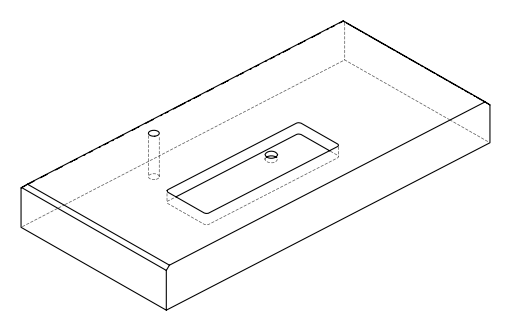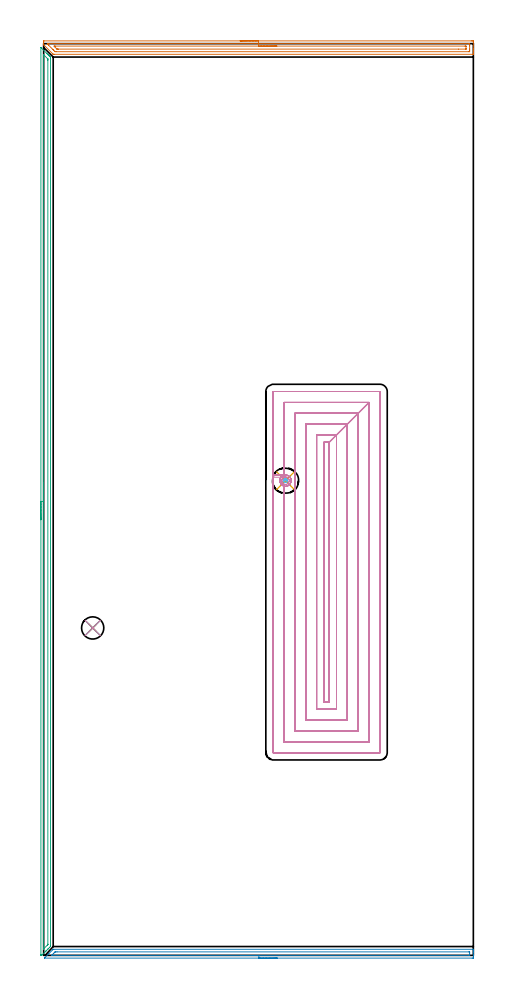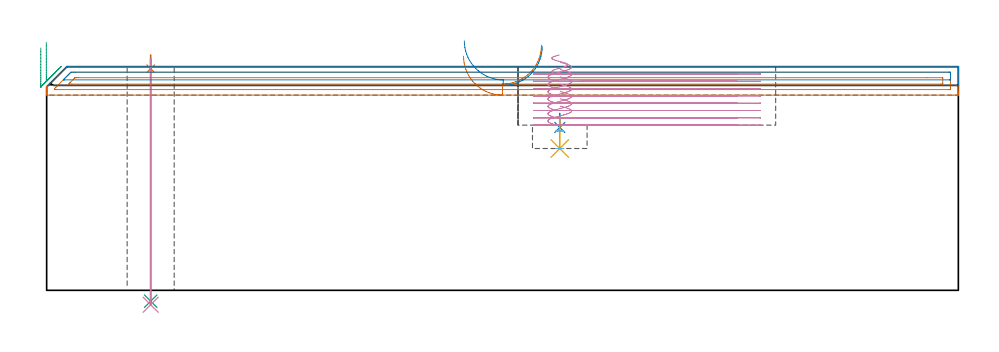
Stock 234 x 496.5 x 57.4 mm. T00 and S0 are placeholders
(PLAN: 10 operations, 6 tool changes, 57.8 min)
(1 SPOT_DRILL | STEP1HOLE | NXT0321_9005460120000 | 0.03 min | 1 mm3)
(2 SPOT_DRILL_1 | STEP1POCKET | NXT0321_9005460120000 | 0.03 min | 1600 mm3)
(3 DRILL_THROUGH_HOLE_INTO_CENTER | STEP1HOLE | NXT0301_042 | 0.25 min | 2244 mm3)
(4 DRILL_TO_ENLARGE_THROUGH_HOLE | STEP1HOLE | NXT0301_092 | 0.25 min | 4318 mm3)
(5 DRILL_BLIND_HOLE_INTO_CENTER | STEP1POCKET | NXT0301_128 | 0.04 min | 644 mm3)
(6 MILL_ROUGH_BLIND_HOLE_CONTOUR | STEP1POCKET | UGT0201_129 | Spiral | 0.09 min | 924 mm3)
(7 AREA_MILL | FG_CHAMFER_SURFACE | UGT0205_001 | 5.77 min | 6235 mm3)
(8 AREA_MILL_1 | FG_CHAMFER_SURFACE_1 | UGT0205_001 | 3.88 min | 2698 mm3)
(9 AREA_MILL_2 | FG_CHAMFER_SURFACE_2 | UGT0205_001 | 8.03 min | 6596 mm3)
(10 MILL_RECTANGULAR_POCKET | POCKET_RECTANGULAR_STRAIGHT | UGT0201_125 | Follow Part, ap 1.975, ae 75% | 39.43 min | 200459 mm3)
(TOOL NXT0321_9005460120000 | NC Spot Drill, 142deg, 12mm, Carbide, Uncoated | D12 PA142 FL30 Z2)
(TOOL NXT0301_042 | Carbide Drill 7.1mm [860.1-0710-057A1-MM 2214] | D7.1 PA140 FL85 Z2)
(TOOL NXT0301_092 | Carbide Drill 12.1mm [860.1-1210-061A1-MM 2214] | D12.1 PA140 FL77 Z2)
(TOOL NXT0301_128 | Carbide Drill 12mm [861.1-1200-036A1-GP GC34] | D12 PA150 FL37.4 Z2)
(TOOL UGT0201_129 | Carbide End Mill 11.9 | D11.9 FL15 Z4)
(TOOL UGT0205_001 | Chamfer Mill 20 x 3 x 45 deg. | D20 FL50 Z2)
(TOOL UGT0201_125 | Carbide End Mill 7.9 | D7.9 FL15 Z4)
(OP 1 SPOT_DRILL)
G17 G21 G94 G90
T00 M6
G54
G17 G0 G90 X26.7 Y178.3 S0 M3
G43 Z67.4 H0
G94 G81 G98 Z56.879 F250. R60.4
G80
M5
M2
(OP 2 SPOT_DRILL_1)
G17 G21 G94 G90
T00 M6
G54
G17 G0 G90 X131.7 Y258.5 S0 M3
G43 Z67.4 H0
G94 G81 G98 Z41.797 F250. R45.4
G80
M5
M2
(OP 3 DRILL_THROUGH_HOLE_INTO_CENTER)
G17 G21 G94 G90
T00 M6
G54
G17 G0 G90 X26.7 Y178.3 S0 M3
G43 Z67.4 H1
G94 G73 G98 Z-2.792 F250. Q6.688 R59.4
G80
M5
M2
(OP 4 DRILL_TO_ENLARGE_THROUGH_HOLE)
G17 G21 G94 G90
T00 M6
G54
G17 G0 G90 X26.7 Y178.3 S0 M3
G43 Z67.4 H1
G94 G73 G98 Z-3.702 F250. Q10.184 R59.4
G80
M5
M2
(OP 5 DRILL_BLIND_HOLE_INTO_CENTER)
G17 G21 G94 G90
T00 M6
G54
G17 G0 G90 X131.7 Y258.5 S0 M3
G43 Z67.4 H1
G94 G81 G98 Z36.4 F250. R44.4
G80
M5
M2
(OP 6 MILL_ROUGH_BLIND_HOLE_CONTOUR)
G17 G21 G94 G90
T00 M6
G54
G17 G0 G90 X131.7 Y258.5 S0 M3
G43 Z67.4 H0
Z40.9
G94 G3 X132.225 Y259.025 R0.525 F250.
X131.7 Y259.55 R0.525
X130.65 Y258.5 R1.05
X131.7 Y259.55 R-1.05
X131.175 Y259.025 R0.525
X131.7 Y258.5 R0.525
G0 Z36.4
G3 X132.225 Y259.025 R0.525
X131.7 Y259.55 R0.525
X130.65 Y258.5 R1.05
X131.7 Y259.55 R-1.05
X131.175 Y259.025 R0.525
X131.7 Y258.5 R0.525
G0 Z67.4
M5
M2
(OP 7 AREA_MILL)
G17 G21 G94 G90
T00 M6
G54
G17 G0 G90 X107. Y498. S1061 M3
G43 Z67.4 H0
Z60.1
G94 G1 X107.038 Z59.228 F250.
X107.152 Z58.364
X107.341 Z57.512
X107.603 Z56.68
X107.937 Z55.874
X108.34 Z55.1
X108.809 Z54.364
X109.34 Z53.672
X109.929 Z53.029
X110.572 Z52.44
X111.264 Z51.909
X112. Z51.44
X112.774 Z51.037
X113.58 Z50.703
X114.412 Z50.441
X115.264 Z50.252
X116.128 Z50.138
X117. Z50.1
X232.857
X233.401 Y497.999 Z50.101
X233.94 Y497.994 Z50.103
X233.992 Y497.991 Z50.106
X234. Y497.458 Z50.639
Y493.906 Z54.188
Y493.322 Z54.775
Y493.018 Z55.078
Y492.434 Z55.662
Y492.13 Z55.965
Y491.522 Z56.577
Y491.071 Z57.028
Y490.733 Z57.357
X233.991 Y490.702 Z57.388
X233.847 Y490.7 Z57.4
X5.95
X5.204 Y490.697 Z57.397
X5.201 Y490.699 Z57.396
X5.192 Y490.706 Z57.389
X5.107 Y490.793 Z57.307
X0.131 Y495.768 Z52.33
X0.088 Y495.81 Z52.286
X0.01 Y495.898 Z52.194
X0.001 Y495.983 Z52.109
X0. Y496.233 Z51.865
Y496.29 Z51.809
Y496.43 Z51.669
Y496.85 Z51.249
Y497.458 Z50.637
Y497.761 Z50.335
X0.002 Y497.991 Z50.105
X0.153 Y498. Z50.1
X117.
Y496.586 Z51.514
X231.617 Y496.585 Z51.515
X231.99 Y496.57 Z51.53
X231.998 Y496.191 Z51.909
X231.999 Y495.682 Z52.418
X232. Y495.301 Z52.799
Y493.525 Z54.575
X231.999 Y493.018 Z55.082
X231.998 Y492.639 Z55.461
X231.99 Y492.13 Z55.97
X231.633 Y492.115 Z55.985
X231.617
X6.842
X6.232 Y492.13 Z55.97
X5.95 Y492.403 Z55.697
X5.332 Y493.018 Z55.082
X5.058 Y493.291 Z54.809
X2.668 Y495.682 Z52.418
X2.383 Y495.968 Z52.132
X2.086 Y496.272 Z51.828
X2.015 Y496.347 Z51.753
X2.01 Y496.443 Z51.657
Y496.57 Z51.53
X2.367 Y496.585 Z51.515
X2.383
X117. Y496.586 Z51.514
Y495.171 Z52.929
X229.455
X229.834 Y495.168 Z52.932
X229.957 Y495.165 Z52.935
X229.99 Y495.154 Z52.946
X229.995 Y495.07 Z53.03
X229.999 Y494.96 Z53.14
Y493.741 Z54.359
X229.994 Y493.575 Z54.525
X229.99 Y493.534 Z54.566
X229.975 Y493.532 Z54.568
X229.928 Y493.529 Z54.571
X225.873 Y493.528 Z54.572
X8.113 Y493.529 Z54.571
X7.734 Y493.531 Z54.569
X7.356 Y493.535 Z54.565
X7.266 Y493.545 Z54.555
X7.212 Y493.594 Z54.506
X7.104 Y493.697 Z54.403
X6.893 Y493.906 Z54.194
X6.005 Y494.794 Z53.306
X5.95 Y494.85 Z53.25
X5.653 Y495.165 Z52.935
X5.736 Y495.168 Z52.932
X5.95 Y495.17 Z52.93
X6.463 Y495.171 Z52.929
X117.
X117.872 Z52.967
X118.737 Z53.08
X119.588 Z53.269
X120.42 Z53.532
X121.226 Z53.865
X122. Z54.268
X122.736 Z54.737
X123.428 Z55.268
X124.071 Z55.857
X124.66 Z56.501
X125.192 Z57.193
X125.66 Z57.929
X126.063 Z58.702
X126.397 Z59.508
X126.659 Z60.34
X126.848 Z61.192
X126.962 Z62.057
X127. Z62.929
G0 Z67.4
M5
M2
(OP 8 AREA_MILL_1)
G17 G21 G94 G90
T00 M6
G54
G17 G0 G90 X127.2 Y-1.5 S1061 M3
G43 Z67.4 H0
Z62.6
G94 G1 X127.162 Z61.728 F250.
X127.048 Z60.864
X126.859 Z60.012
X126.597 Z59.18
X126.263 Z58.374
X125.86 Z57.6
X125.392 Z56.864
X124.86 Z56.172
X124.271 Z55.529
X123.628 Z54.94
X122.936 Z54.408
X122.2 Z53.94
X121.426 Z53.537
X120.62 Z53.203
X119.788 Z52.941
X118.937 Z52.752
X118.072 Z52.638
X117.2 Z52.6
X0.501
X0.427 Y-1.494 Z52.604
X0.419 Y-1.493 Z52.605
X0.427 Y-1.472 Z52.626
X2.8 Y0.9 Z55.
X4.933 Y3.034 Z57.133
X5.179 Y3.281 Z57.377
X5.186 Y3.287 Z57.383
X5.213 Y3.304 Z57.392
X5.488 Y3.3 Z57.4
X233.824
X233.992 Y3.297 Z57.388
X233.993 Y3.292 Z57.383
X233.996 Y3.235 Z57.327
X234. Y2.817 Z56.917
Y2.495 Z56.595
Y1.793 Z55.888
Y0.549 Z54.646
Y0.007 Z54.102
Y-0.615 Z53.48
X233.998 Y-0.886 Z53.209
X233.993 Y-1.491 Z52.605
X233.984 Y-1.493 Z52.603
X233.377 Y-1.5 Z52.6
X117.2
Y-0.086 Z54.014
X4.597 Y-0.085 Z54.015
X4.505 Y-0.084 Z54.016
X4.32 Y-0.08 Z54.02
X4.283 Y-0.079 Z54.021
X4.291 Y-0.067 Z54.033
X4.319 Y-0.034 Z54.066
X4.357 Y0.007 Z54.107
X4.477 Y0.127 Z54.227
X5.491 Y1.141 Z55.241
X5.818 Y1.466 Z55.566
X6.15 Y1.793 Z55.893
X6.229 Y1.867 Z55.967
X6.298 Y1.879 Z55.979
X7.278 Y1.886 Z55.986
X231.59 Y1.885 Z55.985
X231.983 Y1.879 Z55.979
X231.99 Y1.851 Z55.951
X231.993 Y1.793 Z55.893
X231.999 Y1.384 Z55.484
Y0.007 Z54.107
X231.997 Y-0.044 Z54.056
X231.994 Y-0.069 Z54.031
X231.992 Y-0.076 Z54.024
X231.96 Y-0.079 Z54.021
X231.776 Y-0.084 Z54.016
X231.683 Y-0.085 Z54.015
X117.2 Y-0.086 Z54.014
X116.328 Z54.052
X115.464 Z54.166
X114.612 Z54.355
X113.78 Z54.617
X112.974 Z54.951
X112.2 Z55.354
X111.464 Z55.823
X110.772 Z56.354
X110.129 Z56.943
X109.54 Z57.586
X109.009 Z58.278
X108.54 Z59.014
X108.137 Z59.788
X107.803 Z60.594
X107.541 Z61.426
X107.352 Z62.278
X107.238 Z63.143
X107.2 Z64.014
G0 Z67.4
M5
M2
(OP 9 AREA_MILL_2)
G17 G21 G94 G90
T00 M6
G54
G17 G0 G90 X-1.5 Y237.2 S1061 M3
G43 Z67.4 H0
Z62.2
G94 G1 Y237.238 Z61.328 F250.
Y237.352 Z60.464
Y237.541 Z59.612
Y237.803 Z58.78
Y238.137 Z57.974
Y238.54 Z57.2
Y239.009 Z56.464
Y239.54 Z55.772
Y240.129 Z55.129
Y240.772 Z54.54
Y241.465 Z54.009
Y242.2 Z53.54
Y242.974 Z53.137
Y243.78 Z52.803
Y244.612 Z52.541
Y245.464 Z52.352
Y246.329 Z52.238
Y247.2 Z52.2
X-1.499 Y494.377 Z52.199
X-1.495 Y494.384 Z52.204
X-1.479 Y494.377 Z52.219
X-1.41 Y494.311 Z52.288
X1.645 Y491.255 Z55.345
X1.978 Y490.924 Z55.674
X2.48 Y490.42 Z56.18
X2.693 Y490.208 Z56.391
X2.856 Y490.046 Z56.551
X3.013 Y489.888 Z56.711
X3.14 Y489.761 Z56.838
X3.295 Y489.607 Z56.99
X3.585 Y489.314 Z57.282
X3.695 Y489.202 Z57.391
X3.7 Y488.421 Z57.4
Y5.086
Y4.794 Z57.385
X3.295 Y4.395 Z56.994
X2.498 Y3.597 Z56.196
X2.417 Y3.515 Z56.113
X2.199 Y3.299 Z55.899
X1.539 Y2.638 Z55.236
X1.358 Y2.458 Z55.058
X1.306 Y2.406 Z55.006
X0.661 Y1.76 Z54.358
X0.523 Y1.623 Z54.223
X-0.565 Y0.534 Z53.134
X-0.803 Y0.296 Z52.894
X-0.927 Y0.172 Z52.77
X-1.095 Y0.008 Z52.604
X-1.1 Y0.006 Z52.6
X-1.322 Y0.001 Z52.377
X-1.493 Y0.003 Z52.207
X-1.496 Y0.07 Z52.204
X-1.498 Y0.172 Z52.202
X-1.5 Y0.378 Z52.2
Y247.2
X-0.086 Z53.614
Y490.208
X-0.084 Y490.456 Z53.616
X-0.082 Y490.517 Z53.618
X-0.08 Y490.519 Z53.62
X-0.076 Z53.624
X-0.052 Y490.5 Z53.648
X-0.003 Y490.453 Z53.697
X2.029 Y488.421 Z55.729
X2.195 Y488.25 Z55.895
X2.254 Y488.185 Z55.954
X2.279 Y488.155 Z55.979
X2.281 Y488.135 Z55.981
X2.283 Y488.041 Z55.983
X2.286 Y487.661 Z55.986
Y487.527
X2.285 Y6.114 Z55.985
X2.284 Y5.979 Z55.984
X2.281 Y5.885 Z55.981
X2.279 Y5.842 Z55.979
X2.245 Y5.805 Z55.945
X2.128 Y5.682 Z55.828
X1.98 Y5.531 Z55.68
X0.123 Y3.674 Z53.823
X0.028 Y3.582 Z53.728
X-0.055 Y3.503 Z53.645
X-0.075 Y3.486 Z53.625
X-0.079 Y3.509 Z53.621
X-0.081 Y3.587 Z53.619
X-0.085 Y4.058 Z53.615
X-0.086 Y4.193 Z53.614
Y247.2
Y248.072 Z53.652
Y248.937 Z53.766
Y249.789 Z53.955
Y250.621 Z54.217
Y251.427 Z54.551
Y252.2 Z54.954
Y252.936 Z55.423
Y253.628 Z55.954
Y254.271 Z56.543
Y254.861 Z57.186
Y255.392 Z57.878
Y255.861 Z58.614
Y256.263 Z59.388
Y256.597 Z60.194
Y256.86 Z61.026
Y257.048 Z61.878
Y257.162 Z62.743
Y257.2 Z63.614
G0 Z67.4
M5
M2
(OP 10 MILL_RECTANGULAR_POCKET)
G17 G21 G94 G90
T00 M6
G54
G17 G0 G90 X131.56 Y260.527 S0 M3
G43 Z67.4 H0
Z60.4
G94 G1 X131.248 Y260.488 Z60.316 F250.
X131.008 Y260.42 Z60.249
X130.539 Y260.178 Z60.108
X130.399 Y260.077 Z60.061
X130.281 Y259.971 Z60.019
X130.09 Y259.754 Z59.941
X129.905 Y259.474 Z59.851
X129.743 Y259.059 Z59.732
X129.677 Y258.727 Z59.641
X129.666 Y258.395 Z59.552
X129.712 Y258.063 Z59.462
X129.837 Y257.667 Z59.351
X129.929 Y257.478 Z59.295
X130.275 Y257.054 Z59.148
X130.704 Y256.713 Z59.001
X130.882 Y256.63 Z58.949
X131.285 Y256.507 Z58.836
X131.618 Y256.465 Z58.746
X131.952 Y256.48 Z58.656
X132.284 Y256.551 Z58.565
X132.649 Y256.699 Z58.46
X133.035 Y256.954 Z58.336
X133.104 Y257.015 Z58.311
X133.349 Y257.29 Z58.213
X133.619 Y257.8 Z58.058
X133.663 Y257.92 Z58.024
X133.675 Y257.967 Z58.011
X133.734 Y258.395 Z57.895
X133.723 Y258.727 Z57.806
X133.651 Y259.087 Z57.708
X133.536 Y259.376 Z57.624
X133.324 Y259.716 Z57.517
X132.952 Y260.097 Z57.374
X132.573 Y260.342 Z57.253
X132.367 Y260.432 Z57.193
X131.952 Y260.52 Z57.079
X131.618 Y260.535 Z56.99
X131.248 Y260.488 Z56.89
X131.008 Y260.42 Z56.823
X130.539 Y260.178 Z56.682
X130.399 Y260.077 Z56.635
X130.281 Y259.971 Z56.593
X130.09 Y259.754 Z56.515
X129.905 Y259.474 Z56.425
X129.743 Y259.059 Z56.306
X129.677 Y258.727 Z56.215
X129.666 Y258.395 Z56.126
X129.712 Y258.063 Z56.036
X129.837 Y257.667 Z55.925
X129.929 Y257.478 Z55.869
X130.275 Y257.054 Z55.722
X130.704 Y256.713 Z55.576
X130.875 Y256.633 Z55.525
Y116.275 F500.
X177.225
Y301.125
X155.5 Y279.4
X152.6
Y138.
X155.5
Y279.4
X159.45 Y283.35
X148.65
Y134.05
X159.45
Y283.35
X165.375 Y289.275
X142.725
Y128.125
X165.375
Y289.275
X171.3 Y295.2
X136.8
Y122.2
X171.3
Y295.2
X177.225 Y301.125
X130.875
Y260.352
X124.95
Y110.4
X124.948 Y110.37
X124.97 Y110.348
X125. Y110.35
X183.1
X183.13 Y110.348
X183.152 Y110.37
X183.15 Y110.4
Y307.
X183.152 Y307.03
X183.13 Y307.052
X183.1 Y307.05
X125.
X124.97 Y307.052
X124.948 Y307.03
X124.95 Y307.
Y260.352
Y259.352
G0 X131.819 Y255.457 Z58.525
G1 X132.003 Y255.465 Z58.476 F250.
X132.469 Y255.552 Z58.349
X132.984 Y255.721 Z58.203
X133.274 Y255.892 Z58.113
X133.737 Y256.228 Z57.96
X134.144 Y256.676 Z57.798
X134.394 Y257.07 Z57.673
X134.611 Y257.563 Z57.528
X134.681 Y257.882 Z57.441
X134.75 Y258.392 Z57.303
X134.739 Y258.768 Z57.202
X134.635 Y259.35 Z57.044
X134.548 Y259.608 Z56.971
X134.268 Y260.141 Z56.809
X134.216 Y260.218 Z56.785
X133.951 Y260.569 Z56.667
X133.794 Y260.729 Z56.607
X133.51 Y260.954 Z56.51
X133.394 Y261.032 Z56.472
X132.797 Y261.357 Z56.29
X132.729 Y261.383 Z56.271
X132.554 Y261.432 Z56.222
X132.003 Y261.535 Z56.072
X131.618 Y261.551 Z55.968
X131.168 Y261.495 Z55.847
X130.7 Y261.382 Z55.718
X130.314 Y261.216 Z55.605
X129.899 Y260.953 Z55.473
X129.42 Y260.518 Z55.3
X129.036 Y259.989 Z55.125
X128.966 Y259.872 Z55.088
X128.899 Y259.729 Z55.046
X128.745 Y259.233 Z54.907
X128.661 Y258.768 Z54.78
X128.65 Y258.392 Z54.68
X128.712 Y257.937 Z54.557
X128.828 Y257.469 Z54.427
X128.98 Y257.116 Z54.324
X129.36 Y256.534 Z54.138
X129.406 Y256.477 Z54.119
X129.7 Y256.187 Z54.008
X129.758 Y256.141 Z53.988
X130.354 Y255.76 Z53.798
X130.689 Y255.62 Z53.701
X130.875 Y255.576 Z53.65
Y116.275 F500.
X177.225
Y301.125
X155.5 Y279.4
X152.6
Y138.
X155.5
Y279.4
X159.45 Y283.35
X148.65
Y134.05
X159.45
Y283.35
X165.375 Y289.275
X142.725
Y128.125
X165.375
Y289.275
X171.3 Y295.2
X136.8
Y122.2
X171.3
Y295.2
X177.225 Y301.125
X130.875
Y261.424
X124.95
Y110.4
X124.948 Y110.37
X124.97 Y110.348
X125. Y110.35
X183.1
X183.13 Y110.348
X183.152 Y110.37
X183.15 Y110.4
Y307.
X183.152 Y307.03
X183.13 Y307.052
X183.1 Y307.05
X125.
X124.97 Y307.052
X124.948 Y307.03
X124.95 Y307.
Y261.424
Y260.424
G0 X131.819 Y255.457 Z56.65
G1 X132.003 Y255.465 Z56.601 F250.
X132.469 Y255.552 Z56.474
X132.984 Y255.721 Z56.328
X133.274 Y255.892 Z56.238
X133.739 Y256.23 Z56.084
X134.147 Y256.68 Z55.921
X134.393 Y257.069 Z55.798
X134.611 Y257.563 Z55.653
X134.681 Y257.882 Z55.566
X134.75 Y258.392 Z55.428
X134.739 Y258.768 Z55.327
X134.635 Y259.35 Z55.169
X134.548 Y259.608 Z55.096
X134.268 Y260.141 Z54.934
X134.216 Y260.218 Z54.91
X133.951 Y260.569 Z54.792
X133.794 Y260.729 Z54.732
X133.51 Y260.954 Z54.635
X133.394 Y261.032 Z54.597
X132.797 Y261.357 Z54.415
X132.729 Y261.383 Z54.396
X132.554 Y261.432 Z54.347
X132.003 Y261.535 Z54.197
X131.618 Y261.551 Z54.093
X131.17 Y261.495 Z53.972
X130.701 Y261.382 Z53.843
X130.312 Y261.215 Z53.73
X129.896 Y260.952 Z53.598
X129.42 Y260.519 Z53.425
X129.036 Y259.989 Z53.25
X128.966 Y259.872 Z53.213
X128.899 Y259.729 Z53.171
X128.745 Y259.233 Z53.032
X128.661 Y258.768 Z52.905
X128.65 Y258.392 Z52.805
X128.712 Y257.937 Z52.682
X128.828 Y257.469 Z52.552
X128.98 Y257.116 Z52.449
X129.36 Y256.534 Z52.263
X129.406 Y256.477 Z52.244
X129.7 Y256.187 Z52.133
X129.758 Y256.141 Z52.113
X130.354 Y255.76 Z51.923
X130.689 Y255.62 Z51.826
X130.875 Y255.576 Z51.775
Y116.275 F500.
X177.225
Y301.125
X155.5 Y279.4
X152.6
Y138.
X155.5
Y279.4
X159.45 Y283.35
X148.65
Y134.05
X159.45
Y283.35
X165.375 Y289.275
X142.725
Y128.125
X165.375
Y289.275
X171.3 Y295.2
X136.8
Y122.2
X171.3
Y295.2
X177.225 Y301.125
X130.875
Y261.424
X124.95
Y110.4
X124.948 Y110.37
X124.97 Y110.348
X125. Y110.35
X183.1
X183.13 Y110.348
X183.152 Y110.37
X183.15 Y110.4
Y307.
X183.152 Y307.03
X183.13 Y307.052
X183.1 Y307.05
X125.
X124.97 Y307.052
X124.948 Y307.03
X124.95 Y307.
Y261.424
Y260.424
G0 X131.819 Y255.457 Z54.775
G1 X132.003 Y255.465 Z54.726 F250.
X132.469 Y255.552 Z54.599
X132.984 Y255.721 Z54.453
X133.274 Y255.892 Z54.363
X133.739 Y256.23 Z54.209
X134.147 Y256.68 Z54.046
X134.393 Y257.069 Z53.923
X134.611 Y257.563 Z53.778
X134.681 Y257.882 Z53.691
X134.75 Y258.392 Z53.553
X134.739 Y258.768 Z53.452
X134.635 Y259.35 Z53.294
X134.548 Y259.608 Z53.221
X134.268 Y260.141 Z53.059
X134.216 Y260.218 Z53.035
X133.951 Y260.569 Z52.917
X133.794 Y260.729 Z52.857
X133.51 Y260.954 Z52.76
X133.394 Y261.032 Z52.722
X132.797 Y261.357 Z52.54
X132.729 Y261.383 Z52.521
X132.554 Y261.432 Z52.472
X132.003 Y261.535 Z52.322
X131.618 Y261.551 Z52.218
X131.17 Y261.495 Z52.097
X130.701 Y261.382 Z51.968
X130.312 Y261.215 Z51.855
X129.896 Y260.952 Z51.723
X129.422 Y260.521 Z51.551
X129.035 Y259.988 Z51.375
X128.966 Y259.872 Z51.338
X128.899 Y259.729 Z51.296
X128.745 Y259.233 Z51.157
X128.661 Y258.768 Z51.03
X128.65 Y258.392 Z50.93
X128.712 Y257.937 Z50.807
X128.828 Y257.469 Z50.677
X128.98 Y257.116 Z50.574
X129.36 Y256.534 Z50.388
X129.406 Y256.477 Z50.369
X129.7 Y256.187 Z50.258
X129.758 Y256.141 Z50.238
X130.354 Y255.76 Z50.048
X130.689 Y255.62 Z49.951
X130.875 Y255.576 Z49.9
Y116.275 F500.
X177.225
Y301.125
X155.5 Y279.4
X152.6
Y138.
X155.5
Y279.4
X159.45 Y283.35
X148.65
Y134.05
X159.45
Y283.35
X165.375 Y289.275
X142.725
Y128.125
X165.375
Y289.275
X171.3 Y295.2
X136.8
Y122.2
X171.3
Y295.2
X177.225 Y301.125
X130.875
Y261.424
X124.95
Y110.4
X124.948 Y110.37
X124.97 Y110.348
X125. Y110.35
X183.1
X183.13 Y110.348
X183.152 Y110.37
X183.15 Y110.4
Y307.
X183.152 Y307.03
X183.13 Y307.052
X183.1 Y307.05
X125.
X124.97 Y307.052
X124.948 Y307.03
X124.95 Y307.
Y261.424
Y260.424
G0 X131.819 Y255.457 Z52.9
G1 X132.003 Y255.465 Z52.851 F250.
X132.469 Y255.552 Z52.724
X132.984 Y255.721 Z52.578
X133.274 Y255.892 Z52.488
X133.739 Y256.23 Z52.334
X134.147 Y256.68 Z52.171
X134.393 Y257.069 Z52.048
X134.611 Y257.563 Z51.903
X134.681 Y257.882 Z51.816
X134.75 Y258.392 Z51.678
X134.739 Y258.768 Z51.577
X134.635 Y259.35 Z51.419
X134.548 Y259.608 Z51.346
X134.268 Y260.141 Z51.185
X134.216 Y260.218 Z51.16
X133.951 Y260.569 Z51.042
X133.794 Y260.729 Z50.982
X133.51 Y260.954 Z50.885
X133.394 Y261.032 Z50.847
X132.797 Y261.357 Z50.665
X132.729 Y261.383 Z50.646
X132.554 Y261.432 Z50.597
X132.003 Y261.535 Z50.447
X131.618 Y261.551 Z50.343
X131.168 Y261.495 Z50.222
X130.703 Y261.383 Z50.094
X130.313 Y261.216 Z49.98
X129.896 Y260.952 Z49.848
X129.422 Y260.521 Z49.676
X129.035 Y259.988 Z49.5
X128.966 Y259.872 Z49.463
X128.899 Y259.729 Z49.421
X128.745 Y259.233 Z49.282
X128.661 Y258.768 Z49.155
X128.65 Y258.392 Z49.055
X128.712 Y257.937 Z48.932
X128.828 Y257.469 Z48.802
X128.98 Y257.118 Z48.7
X129.36 Y256.534 Z48.513
X129.406 Y256.477 Z48.494
X129.7 Y256.187 Z48.383
X129.758 Y256.141 Z48.363
X130.352 Y255.761 Z48.174
X130.69 Y255.62 Z48.076
X130.875 Y255.576 Z48.025
Y116.275 F500.
X177.225
Y301.125
X155.5 Y279.4
X152.6
Y138.
X155.5
Y279.4
X159.45 Y283.35
X148.65
Y134.05
X159.45
Y283.35
X165.375 Y289.275
X142.725
Y128.125
X165.375
Y289.275
X171.3 Y295.2
X136.8
Y122.2
X171.3
Y295.2
X177.225 Y301.125
X130.875
Y261.424
X124.95
Y110.4
X124.948 Y110.37
X124.97 Y110.348
X125. Y110.35
X183.1
X183.13 Y110.348
X183.152 Y110.37
X183.15 Y110.4
Y307.
X183.152 Y307.03
X183.13 Y307.052
X183.1 Y307.05
X125.
X124.97 Y307.052
X124.948 Y307.03
X124.95 Y307.
Y261.424
Y260.424
G0 X131.819 Y255.457 Z51.025
G1 X132.003 Y255.465 Z50.976 F250.
X132.469 Y255.552 Z50.849
X132.984 Y255.721 Z50.703
X133.274 Y255.892 Z50.613
X133.739 Y256.23 Z50.459
X134.147 Y256.68 Z50.296
X134.393 Y257.069 Z50.173
X134.611 Y257.563 Z50.028
X134.681 Y257.882 Z49.941
X134.75 Y258.392 Z49.803
X134.739 Y258.768 Z49.702
X134.635 Y259.35 Z49.544
X134.548 Y259.608 Z49.471
X134.268 Y260.141 Z49.31
X134.216 Y260.218 Z49.285
X133.951 Y260.569 Z49.167
X133.794 Y260.729 Z49.107
X133.51 Y260.954 Z49.01
X133.394 Y261.032 Z48.972
X132.797 Y261.357 Z48.79
X132.729 Y261.383 Z48.771
X132.554 Y261.432 Z48.722
X132.003 Y261.535 Z48.572
X131.618 Y261.551 Z48.468
X131.168 Y261.495 Z48.347
X130.701 Y261.383 Z48.218
X130.313 Y261.216 Z48.105
X129.896 Y260.952 Z47.973
X129.421 Y260.52 Z47.801
X129.036 Y259.988 Z47.625
X128.966 Y259.872 Z47.588
X128.899 Y259.729 Z47.546
X128.745 Y259.233 Z47.407
X128.661 Y258.768 Z47.28
X128.65 Y258.392 Z47.18
X128.712 Y257.937 Z47.057
X128.828 Y257.469 Z46.927
X128.979 Y257.12 Z46.825
X129.36 Y256.533 Z46.638
X129.406 Y256.477 Z46.619
X129.7 Y256.187 Z46.508
X129.758 Y256.141 Z46.488
X130.352 Y255.761 Z46.299
X130.69 Y255.62 Z46.201
X130.875 Y255.576 Z46.15
Y116.275 F500.
X177.225
Y301.125
X155.5 Y279.4
X152.6
Y138.
X155.5
Y279.4
X159.45 Y283.35
X148.65
Y134.05
X159.45
Y283.35
X165.375 Y289.275
X142.725
Y128.125
X165.375
Y289.275
X171.3 Y295.2
X136.8
Y122.2
X171.3
Y295.2
X177.225 Y301.125
X130.875
Y261.424
X124.95
Y110.4
X124.948 Y110.37
X124.97 Y110.348
X125. Y110.35
X183.1
X183.13 Y110.348
X183.152 Y110.37
X183.15 Y110.4
Y307.
X183.152 Y307.03
X183.13 Y307.052
X183.1 Y307.05
X125.
X124.97 Y307.052
X124.948 Y307.03
X124.95 Y307.
Y261.424
Y260.424
G0 X131.819 Y255.457 Z49.15
G1 X132.003 Y255.465 Z49.101 F250.
X132.469 Y255.552 Z48.974
X132.984 Y255.721 Z48.828
X133.274 Y255.892 Z48.738
X133.739 Y256.23 Z48.584
X134.147 Y256.68 Z48.421
X134.393 Y257.069 Z48.298
X134.611 Y257.563 Z48.153
X134.681 Y257.882 Z48.066
X134.75 Y258.392 Z47.928
X134.739 Y258.768 Z47.827
X134.635 Y259.35 Z47.669
X134.548 Y259.608 Z47.596
X134.268 Y260.141 Z47.435
X134.216 Y260.218 Z47.41
X133.951 Y260.569 Z47.292
X133.794 Y260.729 Z47.232
X133.51 Y260.954 Z47.135
X133.394 Y261.032 Z47.097
X132.797 Y261.357 Z46.915
X132.729 Y261.383 Z46.896
X132.554 Y261.432 Z46.847
X132.003 Y261.535 Z46.697
X131.618 Y261.551 Z46.593
X131.168 Y261.495 Z46.472
X130.703 Y261.383 Z46.344
X130.313 Y261.216 Z46.23
X129.896 Y260.952 Z46.098
X129.422 Y260.521 Z45.926
X129.035 Y259.988 Z45.75
X128.966 Y259.872 Z45.713
X128.899 Y259.729 Z45.671
X128.745 Y259.233 Z45.532
X128.661 Y258.768 Z45.405
X128.65 Y258.392 Z45.305
X128.712 Y257.937 Z45.182
X128.828 Y257.469 Z45.052
X128.979 Y257.12 Z44.95
X129.36 Y256.533 Z44.763
X129.406 Y256.477 Z44.744
X129.7 Y256.187 Z44.633
X129.758 Y256.141 Z44.613
X130.354 Y255.76 Z44.423
X130.689 Y255.62 Z44.326
X130.875 Y255.576 Z44.275
Y116.275 F500.
X177.225
Y301.125
X155.5 Y279.4
X152.6
Y138.
X155.5
Y279.4
X159.45 Y283.35
X148.65
Y134.05
X159.45
Y283.35
X165.375 Y289.275
X142.725
Y128.125
X165.375
Y289.275
X171.3 Y295.2
X136.8
Y122.2
X171.3
Y295.2
X177.225 Y301.125
X130.875
Y261.424
X124.95
Y110.4
X124.948 Y110.37
X124.97 Y110.348
X125. Y110.35
X183.1
X183.13 Y110.348
X183.152 Y110.37
X183.15 Y110.4
Y307.
X183.152 Y307.03
X183.13 Y307.052
X183.1 Y307.05
X125.
X124.97 Y307.052
X124.948 Y307.03
X124.95 Y307.
Y261.424
Y260.424
G0 X131.819 Y255.457 Z47.275
G1 X132.003 Y255.465 Z47.226 F250.
X132.469 Y255.552 Z47.099
X132.984 Y255.721 Z46.953
X133.274 Y255.892 Z46.863
X133.739 Y256.23 Z46.709
X134.147 Y256.68 Z46.546
X134.393 Y257.069 Z46.423
X134.611 Y257.563 Z46.278
X134.681 Y257.882 Z46.191
X134.75 Y258.392 Z46.053
X134.739 Y258.768 Z45.952
X134.635 Y259.35 Z45.794
X134.548 Y259.608 Z45.721
X134.268 Y260.141 Z45.56
X134.216 Y260.218 Z45.535
X133.951 Y260.569 Z45.417
X133.794 Y260.729 Z45.357
X133.51 Y260.954 Z45.26
X133.394 Y261.032 Z45.222
X132.797 Y261.357 Z45.04
X132.729 Y261.383 Z45.021
X132.554 Y261.432 Z44.972
X132.003 Y261.535 Z44.822
X131.618 Y261.551 Z44.718
X131.17 Y261.495 Z44.597
X130.701 Y261.382 Z44.468
X130.312 Y261.215 Z44.355
X129.896 Y260.952 Z44.223
X129.422 Y260.521 Z44.051
X129.035 Y259.988 Z43.875
X128.966 Y259.872 Z43.838
X128.899 Y259.729 Z43.796
X128.745 Y259.233 Z43.657
X128.661 Y258.768 Z43.53
X128.65 Y258.392 Z43.43
X128.712 Y257.937 Z43.307
X128.828 Y257.469 Z43.177
X128.98 Y257.116 Z43.074
X129.36 Y256.534 Z42.888
X129.406 Y256.477 Z42.869
X129.7 Y256.187 Z42.758
X129.758 Y256.141 Z42.738
X130.354 Y255.76 Z42.549
X130.689 Y255.62 Z42.451
X130.875 Y255.576 Z42.4
Y116.275 F500.
X177.225
Y301.125
X155.5 Y279.4
X152.6
Y138.
X155.5
Y279.4
X159.45 Y283.35
X148.65
Y134.05
X159.45
Y283.35
X165.375 Y289.275
X142.725
Y128.125
X165.375
Y289.275
X171.3 Y295.2
X136.8
Y122.2
X171.3
Y295.2
X177.225 Y301.125
X130.875
Y261.424
X124.95
Y110.4
X124.948 Y110.37
X124.97 Y110.348
X125. Y110.35
X183.1
X183.13 Y110.348
X183.152 Y110.37
X183.15 Y110.4
Y307.
X183.152 Y307.03
X183.13 Y307.052
X183.1 Y307.05
X125.
X124.97 Y307.052
X124.948 Y307.03
X124.95 Y307.
Y261.424
Y260.424
G0 Z67.4
M5
M2
